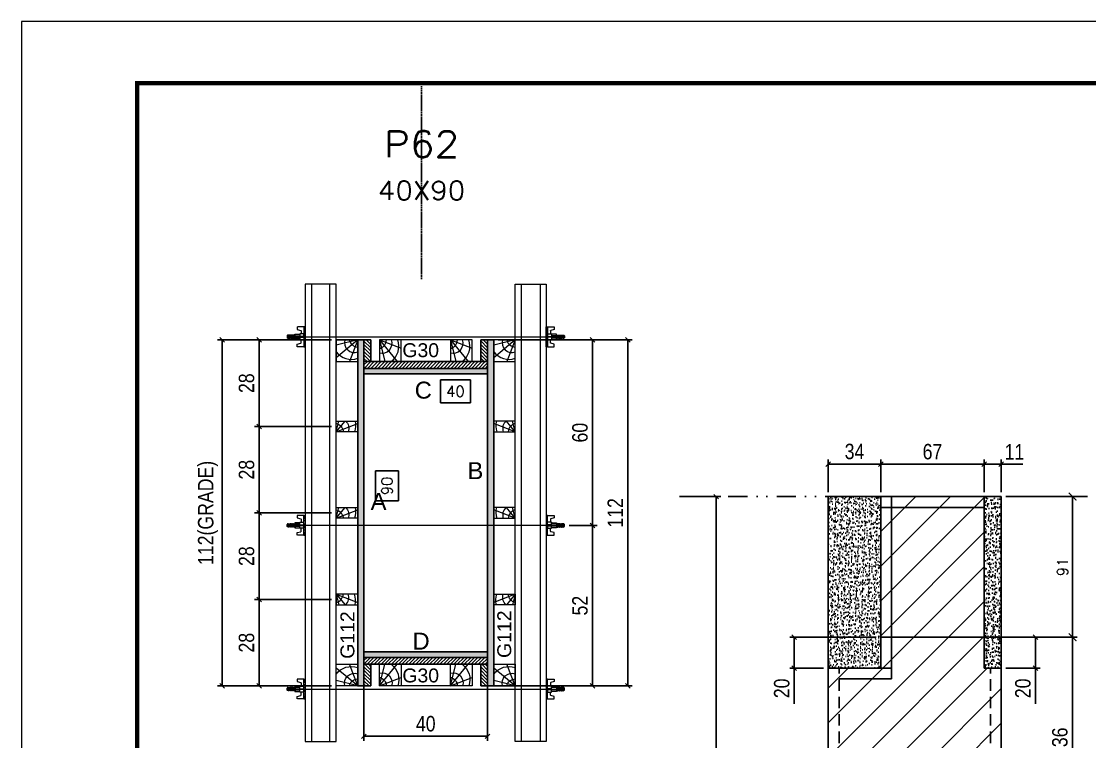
# Model space of a CAD drawing. Extents: x 28748 to 35002, y 14885 to 43501.
# Drawn here: x 31932 to 32624, y 37292 to 37758 of the extents above; entities that cross this region are included whole.
import ezdxf
from ezdxf.enums import TextEntityAlignment as Align

# ---------------------------------------------------------------- set-up
doc = ezdxf.new("R2010")
doc.units = 0
for name, pattern in [('DASHED', [0.75, 0.5, -0.25]), ('DIVIDE2', [0.625, 0.25, -0.125, 0, -0.125, 0, -0.125]), ('HIDDEN', [0.375, 0.25, -0.125])]:
    doc.linetypes.add(name, pattern=pattern)
for name, color, linetype in [('CHAPA', 1, 'Continuous'), ('COTA', 241, 'Continuous'), ('MEIO_PONT', 93, 'Continuous'), ('Nível', 160, 'Continuous'), ('Painéis', 200, 'Continuous'), ('SARR_2.2x7', 40, 'Continuous'), ('SARRAFO', 251, 'Continuous'), ('Sarrafo de Pressão', 42, 'HIDDEN'), ('Texto de Titulo', 7, 'Continuous'), ('Texto Qtd Sarr', 242, 'Continuous'), ('TEXTO_GERAL', 7, 'Continuous')]:
    doc.layers.add(name, color=color, linetype=linetype)
for name, color, linetype, lineweight in [('Folhas', 255, 'Continuous', 9), ('Hachura', 251, 'Continuous', 9), ('Madeira', 126, 'Continuous', 18), ('Perfil Metálico', 224, 'Continuous', 18), ('SARRAFO DE PRESSAO', 251, 'DASHED', 9), ('Texto Seção', 7, 'Continuous', 15)]:
    doc.layers.add(name, color=color, linetype=linetype, lineweight=lineweight)
doc.styles.add('ARIAL', font='arial.ttf')
doc.styles.add('COTA TECNICA', font='techl___.ttf', dxfattribs={"height": 10})
doc.styles.add('COTA TECNICA 2X', font='techl___.ttf', dxfattribs={"height": 10})
doc.styles.add('COTA TECNICA-50', font='techl___.ttf', dxfattribs={"height": 10})
doc.styles.add('ROMANS', font='romans.shx')
doc.styles.add('SANSSERIF', font='sas_____.pfb')
doc.dimstyles.new('COTA PAINEL-50', dxfattribs={"dimtxt": 10, "dimasz": 3, "dimexe": 3, "dimexo": 3, "dimgap": 3, "dimtad": 1, "dimdec": 1, "dimzin": 12, "dimdsep": 46, "dimtxsty": 'COTA TECNICA-50', "dimblk1": 'OBLIQUE', "dimblk2": 'OBLIQUE', "dimsah": 1, "dimcen": 0.9, "dimclrd": 4, "dimclre": 4, "dimclrt": 240, "dimadec": 1, "dimazin": 3, "dimtfac": 1, "dimtdec": 1, "dimtmove": 0, "dimatfit": 3, "dimfxl": 1, "dimtolj": 1, "dimtzin": 12, "dimarcsym": 0})
doc.dimstyles.new('Cota Paínel', dxfattribs={"dimtxt": 7, "dimasz": 5, "dimexe": 3, "dimexo": 3, "dimgap": 3, "dimtad": 1, "dimdec": 1, "dimzin": 12, "dimdsep": 46, "dimtxsty": 'ROMANS', "dimblk": 'ARCHTICK', "dimcen": 0, "dimclrd": 4, "dimclre": 4, "dimclrt": 1, "dimadec": 1, "dimazin": 3, "dimtfac": 1, "dimtdec": 1, "dimtmove": 0, "dimatfit": 3, "dimldrblk": 'OBLIQUE', "dimfxl": 1, "dimtolj": 1, "dimtzin": 12, "dimarcsym": 0})
doc.dimstyles.new('PAINEL', dxfattribs={"dimtxt": 10, "dimasz": 3, "dimexe": 3, "dimexo": 3, "dimgap": 3, "dimtad": 1, "dimdec": 1, "dimzin": 12, "dimdsep": 46, "dimtxsty": 'COTA TECNICA', "dimblk1": 'OBLIQUE', "dimblk2": 'OBLIQUE', "dimsah": 1, "dimcen": 0.9, "dimclrd": 4, "dimclre": 4, "dimclrt": 240, "dimadec": 1, "dimazin": 3, "dimtfac": 1, "dimtdec": 1, "dimtmove": 0, "dimatfit": 3, "dimfxl": 1, "dimtolj": 1, "dimtzin": 12, "dimarcsym": 0})
doc.dimstyles.new('SECAO PILAR', dxfattribs={"dimtxt": 10, "dimasz": 3, "dimexe": 3, "dimexo": 3, "dimgap": 3, "dimtad": 1, "dimdec": 1, "dimlfac": 0.5, "dimzin": 12, "dimdsep": 46, "dimtxsty": 'COTA TECNICA 2X', "dimblk1": 'OBLIQUE', "dimblk2": 'OBLIQUE', "dimsah": 1, "dimcen": 0.9, "dimclrd": 256, "dimclre": 256, "dimclrt": 256, "dimadec": 1, "dimazin": 3, "dimtfac": 1, "dimtdec": 1, "dimtmove": 0, "dimatfit": 3, "dimfxl": 1, "dimtolj": 1, "dimtzin": 12, "dimarcsym": 0})
doc.dimstyles.new('SECÇÃO 2', dxfattribs={"dimtxt": 7, "dimasz": 6, "dimexe": 0.18, "dimexo": 2, "dimgap": -4, "dimtad": 3, "dimdec": 1, "dimlfac": 0.5, "dimzin": 12, "dimdsep": 46, "dimtxsty": 'ROMANS', "dimblk": 'ARCHTICK', "dimcen": 0.09, "dimse1": 1, "dimse2": 1, "dimsd1": 1, "dimsd2": 1, "dimclrd": 180, "dimclre": 5, "dimclrt": 1, "dimadec": 0, "dimazin": 3, "dimtfac": 1, "dimtdec": 1, "dimtofl": 0, "dimtmove": 0, "dimatfit": 3, "dimldrblk": 'ARCHTICK', "dimfxl": 1, "dimtolj": 1, "dimtzin": 0, "dimarcsym": 0})

# ---------------------------------------------------------------- blocks, each defined once
blk = doc.blocks.new('9999999999')
at = {"layer": 'Folhas'}
blk.add_lwpolyline([(98138.98, 34190.21), (99623.98, 34190.21), (99623.98, 35240.21), (98138.98, 35240.21)], close=True, dxfattribs=at)
at = {"layer": 'Folhas', "color": 30, "const_width": 3}
blk.add_lwpolyline([(98213.98, 34230.21), (99583.98, 34230.21), (99583.98, 35200.21), (98213.98, 35200.21)], close=True, dxfattribs=at)
blk = doc.blocks.new('*D499')
at = {"layer": 'COTA', "color": 180, "lineweight": -2, "transparency": 16777216}
for p, q in [((32176.08, 37466.79), (32161.08, 37466.79)), ((32161.08, 37466.79), (32161.08, 37447.45)), ((32176.08, 37447.45), (32176.08, 37466.79)), ((32161.08, 37447.45), (32176.08, 37447.45))]:
    blk.add_line(p, q, dxfattribs=at)
at = {"layer": 'Defpoints', "color": 0, "transparency": 16777216}
for p in [(32153.7, 37529.62), (32153.7, 37349.62), (32180.08, 37349.62)]:
    blk.add_point(p, dxfattribs=at)
at = {"layer": 'COTA', "color": 1, "transparency": 16777216, "insert": (32168.58, 37457.12), "char_height": 7, "attachment_point": 5, "rotation": 90, "style": 'ROMANS'}
blk.add_mtext('\\A1;90', dxfattribs=at)
blk = doc.blocks.new('_ArchTick')
at = {"color": 0, "linetype": 'ByBlock', "const_width": 0.15}
blk.add_lwpolyline([(-0.5, -0.5), (0.5, 0.5)], dxfattribs=at)
blk = doc.blocks.new('_Oblique')
at = {"color": 0, "linetype": 'ByBlock', "lineweight": -2}
blk.add_line((-0.5, -0.5), (0.5, 0.5), dxfattribs=at)
blk = doc.blocks.new('*D468')
at = {"layer": 'COTA', "lineweight": -2, "transparency": 16777216}
for p, q in [((32240.7, 37551.62), (32327.48, 37551.62)), ((32324.48, 37551.62), (32324.48, 37327.62)), ((32240.7, 37327.62), (32327.48, 37327.62))]:
    blk.add_line(p, q, dxfattribs=at)
at = {"layer": 'Defpoints', "color": 0, "transparency": 16777216}
for p in [(32237.7, 37551.62), (32237.7, 37327.62), (32324.48, 37327.62)]:
    blk.add_point(p, dxfattribs=at)
at = {"layer": 'COTA', "lineweight": -2, "transparency": 16777216, "xscale": 3, "yscale": 3, "zscale": 3}
for p, rotation in [((32324.48, 37551.62), 90), ((32324.48, 37327.62), 270)]:
    blk.add_blockref('_Oblique', p, dxfattribs=dict(at, rotation=rotation))
at = {"layer": 'COTA', "transparency": 16777216, "insert": (32316.42, 37439.62), "char_height": 10, "attachment_point": 5, "rotation": 90, "style": 'COTA TECNICA 2X'}
blk.add_mtext('\\A1;112', dxfattribs=at)
blk = doc.blocks.new('*D469')
at = {"layer": 'COTA', "lineweight": -2, "transparency": 16777216}
for p, q in [((32274.7, 37551.62), (32304.71, 37551.62)), ((32301.71, 37551.62), (32301.71, 37431.56)), ((32286.5, 37431.56), (32304.71, 37431.56))]:
    blk.add_line(p, q, dxfattribs=at)
at = {"layer": 'Defpoints', "color": 0, "transparency": 16777216}
for p in [(32271.7, 37551.62), (32283.5, 37431.56), (32301.71, 37431.56)]:
    blk.add_point(p, dxfattribs=at)
at = {"layer": 'COTA', "lineweight": -2, "transparency": 16777216, "xscale": 3, "yscale": 3, "zscale": 3}
for p, rotation in [((32301.71, 37551.62), 90), ((32301.71, 37431.56), 270)]:
    blk.add_blockref('_Oblique', p, dxfattribs=dict(at, rotation=rotation))
at = {"layer": 'COTA', "transparency": 16777216, "insert": (32293.61, 37491.59), "char_height": 10, "attachment_point": 5, "rotation": 90, "style": 'COTA TECNICA 2X'}
blk.add_mtext('\\A1;60', dxfattribs=at)
blk = doc.blocks.new('*D470')
at = {"layer": 'COTA', "lineweight": -2, "transparency": 16777216}
for p, q in [((32286.5, 37431.56), (32304.71, 37431.56)), ((32301.71, 37327.62), (32301.71, 37431.56)), ((32274.7, 37327.62), (32304.71, 37327.62))]:
    blk.add_line(p, q, dxfattribs=at)
at = {"layer": 'Defpoints', "color": 0, "transparency": 16777216}
for p in [(32283.5, 37431.56), (32301.71, 37431.56), (32271.7, 37327.62)]:
    blk.add_point(p, dxfattribs=at)
at = {"layer": 'COTA', "lineweight": -2, "transparency": 16777216, "xscale": 3, "yscale": 3, "zscale": 3}
for p, rotation in [((32301.71, 37431.56), 90), ((32301.71, 37327.62), 270)]:
    blk.add_blockref('_Oblique', p, dxfattribs=dict(at, rotation=rotation))
at = {"layer": 'COTA', "transparency": 16777216, "insert": (32293.6, 37379.59), "char_height": 10, "attachment_point": 5, "rotation": 90, "style": 'COTA TECNICA 2X'}
blk.add_mtext('\\A1;52', dxfattribs=at)
blk = doc.blocks.new('*D471')
at = {"layer": 'COTA', "color": 180, "lineweight": -2, "transparency": 16777216}
for p, q in [((32222.61, 37525.83), (32203.28, 37525.83)), ((32203.28, 37525.83), (32203.28, 37510.83)), ((32222.61, 37510.83), (32222.61, 37525.83)), ((32203.28, 37510.83), (32222.61, 37510.83))]:
    blk.add_line(p, q, dxfattribs=at)
at = {"layer": 'Defpoints', "color": 0, "transparency": 16777216}
for p in [(32153.7, 37529.62), (32233.7, 37529.62), (32233.7, 37506.83)]:
    blk.add_point(p, dxfattribs=at)
at = {"layer": 'COTA', "color": 1, "transparency": 16777216, "insert": (32212.95, 37518.33), "char_height": 7, "attachment_point": 5, "style": 'ROMANS'}
blk.add_mtext('\\A1;40', dxfattribs=at)
blk = doc.blocks.new('titulo1')
at = {"layer": 'Defpoints', "color": 252, "linetype": 'HIDDEN', "ltscale": 2}
blk.add_line((0, 0), (0, 125), dxfattribs=at)
at = {"layer": 'Defpoints', "style": 'ROMANS', "oblique": 15}
blk.add_attdef('FOLHA', text='', height=10, dxfattribs=at).set_placement((0, 15.58), align=Align.MIDDLE_CENTER)
at = {"layer": 'Texto Qtd Sarr', "color": 3, "style": 'ROMANS', "oblique": 15}
for tag, height, p in [('TITULO', 17, (0, 71.45)), ('SEÇÃO', 12, (0, 41.55))]:
    blk.add_attdef(tag, text='', height=height, dxfattribs=at).set_placement(p, align=Align.MIDDLE_CENTER)
blk = doc.blocks.new('PONTALETE')
at = {"layer": 'Madeira'}
for q in [(2.71, 7), (7, 5.76), (7, 1.74)]:
    blk.add_line((0, 0), q, dxfattribs=at)
blk.add_lwpolyline([(0, 0), (7, 0), (7, 7), (0, 7)], close=True, dxfattribs=at)
for centre, radius, start, end in [((2.04, 0.06), 6.23, 37.2818, 109.0913), ((1.09, 0.9), 3.19, 343.603, 109.9847), ((-0.21, -0.78), 3.09, 14.6322, 86.0383)]:
    blk.add_arc(centre, radius, start, end, dxfattribs=at)
blk = doc.blocks.new('*D472')
at = {"layer": 'COTA', "lineweight": -2, "transparency": 16777216}
for p, q in [((32132.7, 37551.62), (32058.93, 37551.62)), ((32061.93, 37551.62), (32061.93, 37327.62)), ((32132.7, 37327.62), (32058.93, 37327.62))]:
    blk.add_line(p, q, dxfattribs=at)
at = {"layer": 'Defpoints', "color": 0, "transparency": 16777216}
for p in [(32135.7, 37551.62), (32061.93, 37327.62), (32135.7, 37327.62)]:
    blk.add_point(p, dxfattribs=at)
at = {"layer": 'COTA', "lineweight": -2, "transparency": 16777216, "xscale": 3, "yscale": 3, "zscale": 3}
for p, rotation in [((32061.93, 37551.62), 90), ((32061.93, 37327.62), 270)]:
    blk.add_blockref('_Oblique', p, dxfattribs=dict(at, rotation=rotation))
at = {"layer": 'COTA', "transparency": 16777216, "insert": (32052.71, 37439.62), "char_height": 10, "attachment_point": 5, "rotation": 90, "style": 'COTA TECNICA 2X'}
blk.add_mtext('\\A1;112(GRADE)', dxfattribs=at)
blk = doc.blocks.new('*D473')
at = {"layer": 'COTA', "lineweight": -2, "transparency": 16777216}
for p, q in [((32132.7, 37383.62), (32082.77, 37383.62)), ((32085.77, 37383.62), (32085.77, 37327.62)), ((32132.7, 37327.62), (32082.77, 37327.62))]:
    blk.add_line(p, q, dxfattribs=at)
at = {"layer": 'Defpoints', "color": 0, "transparency": 16777216}
for p in [(32135.7, 37383.62), (32085.77, 37327.62), (32135.7, 37327.62)]:
    blk.add_point(p, dxfattribs=at)
at = {"layer": 'COTA', "lineweight": -2, "transparency": 16777216, "xscale": 3, "yscale": 3, "zscale": 3}
for p, rotation in [((32085.77, 37383.62), 90), ((32085.77, 37327.62), 270)]:
    blk.add_blockref('_Oblique', p, dxfattribs=dict(at, rotation=rotation))
at = {"layer": 'COTA', "transparency": 16777216, "insert": (32077.67, 37355.62), "char_height": 10, "attachment_point": 5, "rotation": 90, "style": 'COTA TECNICA 2X'}
blk.add_mtext('\\A1;28', dxfattribs=at)
blk = doc.blocks.new('MEIO PONTALETE')
at = {"layer": 'Madeira'}
for q in [(2.71, 7), (3.5, 2.88), (3.5, 0.87)]:
    blk.add_line((0, 0), q, dxfattribs=at)
blk.add_lwpolyline([(0, 0), (3.5, 0), (3.5, 7), (0, 7)], close=True, dxfattribs=at)
for centre, radius, start, end in [((2.04, 0.06), 6.23, 76.4499, 109.0913), ((1.09, 0.9), 3.19, 40.9063, 109.9847), ((-0.21, -0.78), 3.09, 14.6322, 86.0383)]:
    blk.add_arc(centre, radius, start, end, dxfattribs=at)
blk = doc.blocks.new('C')
at = {"layer": 'Hachura', "color": 0}
for p, q in [((0, 3.22), (0, -3.22)), ((0.45, 3.22), (0, 3.22)), ((0.46, 3.16), (0, 3.16)), ((0.46, 3.05), (0, 3.05)), ((0.46, 2.88), (0, 2.88)), ((0, 2.75), (0, -1.16)), ((0.46, 2.65), (0, 2.65)), ((0.46, 2.23), (0, 2.23)), ((0.46, 1.51), (0, 1.51)), ((0.39, 0.49), (0.17, 0.49)), ((0.45, -3.23), (0.45, 3.22)), ((0.45, 3.22), (2.58, 3.22)), ((1.74, 0.97), (0.45, 0.97)), ((1.45, 0.1), (0.45, 0.1)), ((1.35, 1.94), (1.35, 0.96)), ((2.58, 2.39), (1.47, 2.09)), ((1.74, -0.97), (1.74, 0.97)), ((1.74, 0.97), (1.74, 0.84)), ((1.74, 0.97), (1.74, 0.84)), ((1.74, 0.84), (3.35, 0.84)), ((3.35, 0.45), (1.74, 0.45)), ((2.58, 3.22), (2.58, 2.39)), ((3.32, 0.84), (3.32, -0.84)), ((3.35, 0.84), (3.35, -0.84)), ((3.68, 0.45), (3.35, 0.45)), ((3.84, -0.52), (3.35, 0.45)), ((3.35, 0.06), (3.67, -0.57)), ((3.68, 0.45), (4.16, -0.52)), ((3.72, 0.5), (4.25, -0.57)), ((4.37, -0.55), (3.83, 0.53)), ((4.15, 0.45), (3.93, 0.45)), ((4.42, -0.52), (3.93, 0.45)), ((4.15, 0.45), (4.26, 0.45)), ((4.26, 0.45), (4.74, -0.52)), ((4.3, 0.5), (4.83, -0.57)), ((4.95, -0.55), (4.41, 0.53)), ((4.51, 0.45), (4.84, 0.45)), ((5, -0.52), (4.51, 0.45)), ((4.84, 0.45), (5.32, -0.52)), ((4.88, 0.5), (5.41, -0.57)), ((5.53, -0.55), (4.99, 0.53)), ((5.58, -0.52), (5.09, 0.45)), ((5.42, 0.45), (5.09, 0.45)), ((5.58, -0.52), (5.09, 0.45)), ((5.42, 0.45), (5.74, -0.19)), ((5.46, 0.5), (5.74, -0.07)), ((5.74, 0.19), (5.57, 0.53)), ((5.74, 0.32), (5.68, 0.45)), ((5.68, 0.45), (5.74, 0.45)), ((5.74, 0.45), (5.9, 0.29)), ((5.74, 0.45), (5.74, -0.52)), ((5.9, -0.36), (5.9, 0.29)), ((0.45, 0), (0, 0)), ((0.46, -1.52), (0, -1.52)), ((0.46, -2.23), (0, -2.23)), ((0.46, -2.65), (0, -2.65)), ((0.46, -2.88), (0, -2.88)), ((0.46, -3.05), (0, -3.05)), ((0.46, -3.16), (0, -3.16)), ((0, -3.22), (2.57, -3.22)), ((0.08, -0.48), (0.29, -0.48)), ((0.29, -0.48), (0.4, -0.48)), ((0.45, 0), (0.45, -0.97)), ((0.45, -0.16), (1.45, -0.16)), ((0.45, -0.65), (0.45, -0.32)), ((0.45, -3.23), (0.45, -0.65)), ((0.45, -0.97), (1.74, -0.97)), ((1.35, -1.94), (1.35, -0.97)), ((2.58, -2.39), (1.47, -2.1)), ((3.35, -0.32), (1.74, -0.32)), ((3.35, -0.84), (1.74, -0.84)), ((2.58, -3.23), (2.58, -2.39)), ((3.35, -0.07), (3.58, -0.52)), ((3.35, -0.52), (3.58, -0.52)), ((3.84, -0.52), (4.16, -0.52)), ((4.42, -0.52), (4.74, -0.52)), ((4.63, -0.52), (4.74, -0.52)), ((5, -0.52), (5.32, -0.52)), ((5.58, -0.52), (5.74, -0.52)), ((5.74, -0.52), (5.9, -0.36)), ((5.74, -0.52), (5.74, -0.52))]:
    blk.add_line(p, q, dxfattribs=at)
for centre, radius, start, end in [((1.52, 1.94), 0.161, 104.7436, 180), ((1.44, -0.03), 0.129, 272.695, 87.305), ((3.81, 0.39), 0.143, 25.5688, 154.4312), ((4.39, 0.39), 0.143, 25.5688, 154.4312), ((4.97, 0.39), 0.143, 25.5688, 154.4312), ((5.55, 0.39), 0.143, 25.5688, 154.4312), ((0.17, -0.37), 0.174, 221.744, 317.8592), ((1.52, -1.94), 0.161, 180, 255.2564), ((3.71, -0.4), 0.174, 222.1408, 318.256), ((4.29, -0.4), 0.174, 222.1408, 318.256), ((4.87, -0.4), 0.174, 222.1408, 318.256), ((5.45, -0.4), 0.174, 222.1408, 318.256), ((5.61, -0.4), 0.174, 317.8592, 318.256)]:
    blk.add_arc(centre, radius, start, end, dxfattribs=at)
blk = doc.blocks.new('*D474')
at = {"layer": 'COTA', "lineweight": -2, "transparency": 16777216}
for p, q in [((32132.7, 37551.62), (32082.77, 37551.62)), ((32085.77, 37551.62), (32085.77, 37495.62)), ((32132.7, 37495.62), (32082.77, 37495.62))]:
    blk.add_line(p, q, dxfattribs=at)
at = {"layer": 'Defpoints', "color": 0, "transparency": 16777216}
for p in [(32135.7, 37551.62), (32085.77, 37495.62), (32135.7, 37495.62)]:
    blk.add_point(p, dxfattribs=at)
at = {"layer": 'COTA', "lineweight": -2, "transparency": 16777216, "xscale": 3, "yscale": 3, "zscale": 3}
for p, rotation in [((32085.77, 37551.62), 90), ((32085.77, 37495.62), 270)]:
    blk.add_blockref('_Oblique', p, dxfattribs=dict(at, rotation=rotation))
at = {"layer": 'COTA', "transparency": 16777216, "insert": (32077.67, 37523.62), "char_height": 10, "attachment_point": 5, "rotation": 90, "style": 'COTA TECNICA 2X'}
blk.add_mtext('\\A1;28', dxfattribs=at)
blk = doc.blocks.new('*D475')
at = {"layer": 'COTA', "lineweight": -2, "transparency": 16777216}
for p, q in [((32132.7, 37495.62), (32082.77, 37495.62)), ((32085.77, 37495.62), (32085.77, 37439.62)), ((32132.7, 37439.62), (32082.77, 37439.62))]:
    blk.add_line(p, q, dxfattribs=at)
at = {"layer": 'Defpoints', "color": 0, "transparency": 16777216}
for p in [(32135.7, 37495.62), (32085.77, 37439.62), (32135.7, 37439.62)]:
    blk.add_point(p, dxfattribs=at)
at = {"layer": 'COTA', "lineweight": -2, "transparency": 16777216, "xscale": 3, "yscale": 3, "zscale": 3}
for p, rotation in [((32085.77, 37495.62), 90), ((32085.77, 37439.62), 270)]:
    blk.add_blockref('_Oblique', p, dxfattribs=dict(at, rotation=rotation))
at = {"layer": 'COTA', "transparency": 16777216, "insert": (32077.67, 37467.62), "char_height": 10, "attachment_point": 5, "rotation": 90, "style": 'COTA TECNICA 2X'}
blk.add_mtext('\\A1;28', dxfattribs=at)
blk = doc.blocks.new('*D1593')
at = {"layer": 'COTA', "lineweight": -2, "transparency": 16777216}
for p, q in [((32153.7, 37343.02), (32153.7, 37291.98)), ((32233.7, 37343.02), (32233.7, 37291.98)), ((32153.7, 37294.98), (32233.7, 37294.98))]:
    blk.add_line(p, q, dxfattribs=at)
at = {"layer": 'Defpoints', "color": 0, "transparency": 16777216}
for p in [(32153.7, 37346.02), (32233.7, 37346.02), (32233.7, 37294.98)]:
    blk.add_point(p, dxfattribs=at)
at = {"layer": 'COTA', "lineweight": -2, "transparency": 16777216, "xscale": 3, "yscale": 3, "zscale": 3, "rotation": 180}
blk.add_blockref('_Oblique', (32153.7, 37294.98), dxfattribs=at)
at = {"layer": 'COTA', "lineweight": -2, "transparency": 16777216, "xscale": 3, "yscale": 3, "zscale": 3}
blk.add_blockref('_Oblique', (32233.7, 37294.98), dxfattribs=at)
at = {"layer": 'COTA', "transparency": 16777216, "insert": (32193.7, 37303.09), "char_height": 10, "attachment_point": 5, "style": 'COTA TECNICA 2X'}
blk.add_mtext('\\A1;40', dxfattribs=at)
blk = doc.blocks.new('*D1595')
at = {"layer": 'COTA', "color": 4, "linetype": 'ByBlock', "lineweight": -2, "transparency": 16777216}
for p, q in [((32361.07, 37450.15), (32384.78, 37450.15)), ((32381.78, 37450.15), (32381.78, 37099.15)), ((32361.07, 37099.15), (32384.78, 37099.15))]:
    blk.add_line(p, q, dxfattribs=at)
at = {"layer": 'Defpoints', "color": 0, "linetype": 'ByBlock', "transparency": 16777216}
for p in [(32358.07, 37450.15), (32358.07, 37099.15), (32381.78, 37099.15)]:
    blk.add_point(p, dxfattribs=at)
at = {"layer": 'COTA', "color": 4, "linetype": 'ByBlock', "lineweight": -2, "transparency": 16777216, "xscale": 3, "yscale": 3, "zscale": 3}
for p, rotation in [((32381.78, 37450.15), 90), ((32381.78, 37099.15), 270)]:
    blk.add_blockref('_Oblique', p, dxfattribs=dict(at, rotation=rotation))
at = {"layer": 'COTA', "color": 240, "linetype": 'ByBlock', "transparency": 16777216, "insert": (32373.56, 37274.65), "char_height": 10, "attachment_point": 5, "rotation": 90, "style": 'COTA TECNICA'}
blk.add_mtext('\\A1;351', dxfattribs=at)
blk = doc.blocks.new('*D483')
at = {"layer": 'COTA', "color": 4, "linetype": 'ByBlock', "lineweight": -2, "transparency": 16777216}
for p, q in [((32569.36, 37359.15), (32615.6, 37359.15)), ((32612.6, 37359.15), (32612.6, 37223.15)), ((32569.36, 37223.15), (32615.6, 37223.15))]:
    blk.add_line(p, q, dxfattribs=at)
at = {"layer": 'Defpoints', "color": 0, "linetype": 'ByBlock', "transparency": 16777216}
for p in [(32566.36, 37359.15), (32566.36, 37223.15), (32612.6, 37223.15)]:
    blk.add_point(p, dxfattribs=at)
at = {"layer": 'COTA', "color": 4, "linetype": 'ByBlock', "lineweight": -2, "transparency": 16777216, "xscale": 3, "yscale": 3, "zscale": 3}
for p, rotation in [((32612.6, 37359.15), 90), ((32612.6, 37223.15), 270)]:
    blk.add_blockref('_Oblique', p, dxfattribs=dict(at, rotation=rotation))
at = {"layer": 'COTA', "color": 240, "linetype": 'ByBlock', "transparency": 16777216, "insert": (32604.38, 37291.15), "char_height": 10, "attachment_point": 5, "rotation": 90, "style": 'COTA TECNICA'}
blk.add_mtext('\\A1;136', dxfattribs=at)
blk = doc.blocks.new('*D1608')
at = {"layer": 'COTA', "lineweight": -2, "transparency": 16777216}
for p, q in [((32132.7, 37439.62), (32082.77, 37439.62)), ((32085.77, 37439.62), (32085.77, 37383.62)), ((32132.7, 37383.62), (32082.77, 37383.62))]:
    blk.add_line(p, q, dxfattribs=at)
at = {"layer": 'Defpoints', "color": 0, "transparency": 16777216}
for p in [(32135.7, 37439.62), (32085.77, 37383.62), (32135.7, 37383.62)]:
    blk.add_point(p, dxfattribs=at)
at = {"layer": 'COTA', "lineweight": -2, "transparency": 16777216, "xscale": 3, "yscale": 3, "zscale": 3}
for p, rotation in [((32085.77, 37439.62), 90), ((32085.77, 37383.62), 270)]:
    blk.add_blockref('_Oblique', p, dxfattribs=dict(at, rotation=rotation))
at = {"layer": 'COTA', "transparency": 16777216, "insert": (32077.67, 37411.62), "char_height": 10, "attachment_point": 5, "rotation": 90, "style": 'COTA TECNICA 2X'}
blk.add_mtext('\\A1;28', dxfattribs=at)
blk = doc.blocks.new('*D504')
at = {"layer": 'COTA', "color": 4, "lineweight": -2, "transparency": 16777216}
for p, q in [((32569.36, 37450.15), (32615.6, 37450.15)), ((32612.6, 37359.15), (32612.6, 37450.15)), ((32569.36, 37359.15), (32615.6, 37359.15))]:
    blk.add_line(p, q, dxfattribs=at)
at = {"layer": 'Defpoints', "color": 0, "transparency": 16777216}
for p in [(32566.36, 37450.15), (32612.6, 37450.15), (32566.36, 37359.15)]:
    blk.add_point(p, dxfattribs=at)
at = {"layer": 'COTA', "color": 4, "lineweight": -2, "transparency": 16777216, "xscale": 5, "yscale": 5, "zscale": 5}
for p, rotation in [((32612.6, 37450.15), 90), ((32612.6, 37359.15), 270)]:
    blk.add_blockref('_ArchTick', p, dxfattribs=dict(at, rotation=rotation))
at = {"layer": 'COTA', "color": 1, "transparency": 16777216, "insert": (32606.1, 37404.65), "char_height": 7, "attachment_point": 5, "rotation": 90, "style": 'ROMANS'}
blk.add_mtext('\\A1;91', dxfattribs=at)
blk = doc.blocks.new('*D2088')
at = {"layer": 'COTA', "color": 4, "lineweight": -2, "transparency": 16777216}
for p, q in [((32485.36, 37359.15), (32429.38, 37359.15)), ((32432.38, 37359.15), (32432.38, 37339.15)), ((32451.36, 37339.15), (32429.38, 37339.15)), ((32432.38, 37339.15), (32432.38, 37315.94))]:
    blk.add_line(p, q, dxfattribs=at)
at = {"layer": 'Defpoints', "color": 0, "transparency": 16777216}
for p in [(32488.36, 37359.15), (32432.38, 37339.15), (32454.36, 37339.15)]:
    blk.add_point(p, dxfattribs=at)
at = {"layer": 'COTA', "color": 4, "lineweight": -2, "transparency": 16777216, "xscale": 3, "yscale": 3, "zscale": 3}
for p, rotation in [((32432.38, 37359.15), 90), ((32432.38, 37339.15), 270)]:
    blk.add_blockref('_Oblique', p, dxfattribs=dict(at, rotation=rotation))
at = {"layer": 'COTA', "color": 240, "transparency": 16777216, "insert": (32424.27, 37326.05), "char_height": 10, "attachment_point": 5, "rotation": 90, "style": 'COTA TECNICA-50'}
blk.add_mtext('\\A1;20', dxfattribs=at)
blk = doc.blocks.new('*D2089')
at = {"layer": 'COTA', "color": 4, "lineweight": -2, "transparency": 16777216}
for p, q in [((32454.36, 37453.15), (32454.36, 37474.14)), ((32488.36, 37453.15), (32488.36, 37474.14)), ((32454.36, 37471.14), (32488.36, 37471.14))]:
    blk.add_line(p, q, dxfattribs=at)
at = {"layer": 'Defpoints', "color": 0, "transparency": 16777216}
for p in [(32488.36, 37471.14), (32454.36, 37450.15), (32488.36, 37450.15)]:
    blk.add_point(p, dxfattribs=at)
at = {"layer": 'COTA', "color": 4, "lineweight": -2, "transparency": 16777216, "xscale": 3, "yscale": 3, "zscale": 3, "rotation": 180}
blk.add_blockref('_Oblique', (32454.36, 37471.14), dxfattribs=at)
at = {"layer": 'COTA', "color": 4, "lineweight": -2, "transparency": 16777216, "xscale": 3, "yscale": 3, "zscale": 3}
blk.add_blockref('_Oblique', (32488.36, 37471.14), dxfattribs=at)
at = {"layer": 'COTA', "color": 240, "transparency": 16777216, "insert": (32471.36, 37479.36), "char_height": 10, "attachment_point": 5, "style": 'COTA TECNICA-50'}
blk.add_mtext('\\A1;34', dxfattribs=at)
blk = doc.blocks.new('*D2100')
at = {"layer": 'COTA', "color": 4, "lineweight": -2, "transparency": 16777216}
for p, q in [((32555.36, 37453.15), (32555.36, 37474.14)), ((32566.36, 37453.15), (32566.36, 37474.14)), ((32555.36, 37471.14), (32566.36, 37471.14)), ((32566.36, 37471.14), (32580.45, 37471.14))]:
    blk.add_line(p, q, dxfattribs=at)
at = {"layer": 'Defpoints', "color": 0, "transparency": 16777216}
for p in [(32566.36, 37471.14), (32555.36, 37450.15), (32566.36, 37450.15)]:
    blk.add_point(p, dxfattribs=at)
at = {"layer": 'COTA', "color": 4, "lineweight": -2, "transparency": 16777216, "xscale": 3, "yscale": 3, "zscale": 3, "rotation": 180}
blk.add_blockref('_Oblique', (32555.36, 37471.14), dxfattribs=at)
at = {"layer": 'COTA', "color": 4, "lineweight": -2, "transparency": 16777216, "xscale": 3, "yscale": 3, "zscale": 3}
blk.add_blockref('_Oblique', (32566.36, 37471.14), dxfattribs=at)
at = {"layer": 'COTA', "color": 240, "transparency": 16777216, "insert": (32574.9, 37479.2), "char_height": 10, "attachment_point": 5, "style": 'COTA TECNICA-50'}
blk.add_mtext('\\A1;11', dxfattribs=at)
blk = doc.blocks.new('*D1391')
at = {"layer": 'COTA', "color": 4, "lineweight": -2, "transparency": 16777216}
for p, q in [((32488.36, 37453.15), (32488.36, 37474.14)), ((32555.36, 37453.15), (32555.36, 37474.14)), ((32488.36, 37471.14), (32555.36, 37471.14))]:
    blk.add_line(p, q, dxfattribs=at)
at = {"layer": 'Defpoints', "color": 0, "transparency": 16777216}
for p in [(32555.36, 37471.14), (32488.36, 37450.15), (32555.36, 37450.15)]:
    blk.add_point(p, dxfattribs=at)
at = {"layer": 'COTA', "color": 4, "lineweight": -2, "transparency": 16777216, "xscale": 3, "yscale": 3, "zscale": 3, "rotation": 180}
blk.add_blockref('_Oblique', (32488.36, 37471.14), dxfattribs=at)
at = {"layer": 'COTA', "color": 4, "lineweight": -2, "transparency": 16777216, "xscale": 3, "yscale": 3, "zscale": 3}
blk.add_blockref('_Oblique', (32555.36, 37471.14), dxfattribs=at)
at = {"layer": 'COTA', "color": 240, "transparency": 16777216, "insert": (32521.86, 37479.25), "char_height": 10, "attachment_point": 5, "style": 'COTA TECNICA-50'}
blk.add_mtext('\\A1;67', dxfattribs=at)
blk = doc.blocks.new('*D2101')
at = {"layer": 'COTA', "color": 4, "lineweight": -2, "transparency": 16777216}
for p, q in [((32558.36, 37359.15), (32591.54, 37359.15)), ((32588.54, 37359.15), (32588.54, 37339.15)), ((32569.36, 37339.15), (32591.54, 37339.15)), ((32588.54, 37339.15), (32588.54, 37315.94))]:
    blk.add_line(p, q, dxfattribs=at)
at = {"layer": 'Defpoints', "color": 0, "transparency": 16777216}
for p in [(32555.36, 37359.15), (32566.36, 37339.15), (32588.54, 37339.15)]:
    blk.add_point(p, dxfattribs=at)
at = {"layer": 'COTA', "color": 4, "lineweight": -2, "transparency": 16777216, "xscale": 3, "yscale": 3, "zscale": 3}
for p, rotation in [((32588.54, 37359.15), 90), ((32588.54, 37339.15), 270)]:
    blk.add_blockref('_Oblique', p, dxfattribs=dict(at, rotation=rotation))
at = {"layer": 'COTA', "color": 240, "transparency": 16777216, "insert": (32580.44, 37326.05), "char_height": 10, "attachment_point": 5, "rotation": 90, "style": 'COTA TECNICA-50'}
blk.add_mtext('\\A1;20', dxfattribs=at)

msp = doc.modelspace()

# ---------------------------------------------------------------- hatches: boundary and pattern name
at = {"layer": 'COTA', "linetype": 'ByBlock'}
h = msp.add_hatch(dxfattribs=at)
h.set_pattern_fill('AR-CONC', color=256, scale=0.03)
h.paths.add_polyline_path([(32488.36, 37450.15), (32454.36, 37450.15), (32454.36, 37339.15), (32488.36, 37339.15)])
h = msp.add_hatch(dxfattribs=at)
h.set_pattern_fill('AR-CONC', color=256, scale=0.03)
h.paths.add_polyline_path([(32566.36, 37450.15), (32555.36, 37450.15), (32555.36, 37339.15), (32566.36, 37339.15)])
at = {"layer": 'Hachura'}
h = msp.add_hatch(color=256, dxfattribs=at)
h.dxf.hatch_style = 1
h.paths.add_polyline_path([(32153.7, 37327.62), (32149.7, 37327.62), (32149.7, 37551.62), (32153.7, 37551.62)])
h = msp.add_hatch(color=256, dxfattribs=at)
h.dxf.hatch_style = 1
h.paths.add_polyline_path([(32153.7, 37327.62), (32149.7, 37327.62), (32149.7, 37551.62), (32153.7, 37551.62)])
h = msp.add_hatch(dxfattribs=at)
h.set_pattern_fill('ANSI31', color=256, scale=0.5, angle=90, style=0)
h.set_pattern_definition([(135, (9262.2958, 46675.5743), (-1.12253202, -1.12253202), [])])
h.paths.add_polyline_path([(32153.7, 37537.62), (32158.1, 37537.62), (32158.1, 37551.62), (32153.7, 37551.62)])
h = msp.add_hatch(dxfattribs=at)
h.set_pattern_fill('ANSI31', color=256, scale=0.5, angle=90, style=0)
h.set_pattern_definition([(135, (9304.2958, 46675.5743), (-1.12253202, -1.12253202), [])])
h.paths.add_polyline_path([(32233.7, 37537.62), (32229.3, 37537.62), (32229.3, 37551.62), (32233.7, 37551.62)])
h = msp.add_hatch(color=256, dxfattribs=at)
h.dxf.hatch_style = 1
h.paths.add_polyline_path([(32233.7, 37327.62), (32237.7, 37327.62), (32237.7, 37551.62), (32233.7, 37551.62)])
h = msp.add_hatch(color=256, dxfattribs=at)
h.dxf.hatch_style = 1
h.paths.add_polyline_path([(32233.7, 37327.62), (32237.7, 37327.62), (32237.7, 37551.62), (32233.7, 37551.62)])
h = msp.add_hatch(dxfattribs=at)
h.set_pattern_fill('ANSI31', color=256, scale=0.5, style=0)
h.set_pattern_definition([(45, (41327.6558, 60462.6306), (-1.12253202, 1.12253202), [])])
h.paths.add_polyline_path([(32233.7, 37533.22), (32233.7, 37537.62), (32153.7, 37537.62), (32153.7, 37533.22)])
h = msp.add_hatch(color=256, dxfattribs=at)
h.dxf.hatch_style = 1
h.paths.add_polyline_path([(32153.7, 37533.22), (32153.7, 37529.62), (32233.7, 37529.62), (32233.7, 37533.22)])
h = msp.add_hatch(color=256, dxfattribs=at)
h.dxf.hatch_style = 1
h.paths.add_polyline_path([(32153.7, 37533.22), (32153.7, 37529.62), (32233.7, 37529.62), (32233.7, 37533.22)])
h = msp.add_hatch(dxfattribs=at)
h.set_pattern_fill('ANSI31', color=256, scale=5)
h.paths.add_polyline_path([(32555.36, 37450.15), (32488.36, 37450.15), (32488.36, 37359.15), (32555.36, 37359.15)])
h = msp.add_hatch(dxfattribs=at)
h.set_pattern_fill('ANSI31', color=256, scale=5)
h.paths.add_polyline_path([(32566.36, 37339.15), (32555.36, 37339.15), (32555.36, 37359.15), (32488.36, 37359.15), (32488.36, 37339.15), (32454.36, 37339.15), (32454.36, 37223.15), (32566.36, 37223.15)])
h = msp.add_hatch(color=256, dxfattribs=at)
h.dxf.hatch_style = 1
h.paths.add_polyline_path([(32153.7, 37349.62), (32153.7, 37346.02), (32233.7, 37346.02), (32233.7, 37349.62)])
h = msp.add_hatch(color=256, dxfattribs=at)
h.dxf.hatch_style = 1
h.paths.add_polyline_path([(32153.7, 37349.62), (32153.7, 37346.02), (32233.7, 37346.02), (32233.7, 37349.62)])
h = msp.add_hatch(dxfattribs=at)
h.set_pattern_fill('ANSI31', color=256, scale=0.5, style=0)
h.set_pattern_definition([(45, (41327.6558, 60448.6306), (-1.12253202, 1.12253202), [])])
h.paths.add_polyline_path([(32233.7, 37346.02), (32233.7, 37341.62), (32153.7, 37341.62), (32153.7, 37346.02)])
h = msp.add_hatch(dxfattribs=at)
h.set_pattern_fill('ANSI31', color=256, scale=0.5, angle=90, style=0)
h.set_pattern_definition([(135, (9262.2958, 46830.5743), (-1.12253202, -1.12253202), [])])
h.paths.add_polyline_path([(32153.7, 37341.62), (32158.1, 37341.62), (32158.1, 37327.62), (32153.7, 37327.62)])
h = msp.add_hatch(dxfattribs=at)
h.set_pattern_fill('ANSI31', color=256, scale=0.5, angle=90, style=0)
h.set_pattern_definition([(135, (9304.2958, 46830.5743), (-1.12253202, -1.12253202), [])])
h.paths.add_polyline_path([(32233.7, 37341.62), (32229.3, 37341.62), (32229.3, 37327.62), (32233.7, 37327.62)])

# ---------------------------------------------------------------- linework, layer by layer
at = {"layer": 'CHAPA'}
for points in [[(32153.7, 37327.62), (32149.7, 37327.62), (32149.7, 37551.62), (32153.7, 37551.62)], [(32153.7, 37327.62), (32149.7, 37327.62), (32149.7, 37551.62), (32153.7, 37551.62)], [(32233.7, 37327.62), (32237.7, 37327.62), (32237.7, 37551.62), (32233.7, 37551.62)], [(32233.7, 37327.62), (32237.7, 37327.62), (32237.7, 37551.62), (32233.7, 37551.62)], [(32153.7, 37533.22), (32153.7, 37529.62), (32233.7, 37529.62), (32233.7, 37533.22)], [(32153.7, 37533.22), (32153.7, 37529.62), (32233.7, 37529.62), (32233.7, 37533.22)], [(32153.7, 37349.62), (32153.7, 37346.02), (32233.7, 37346.02), (32233.7, 37349.62)], [(32153.7, 37349.62), (32153.7, 37346.02), (32233.7, 37346.02), (32233.7, 37349.62)]]:
    msp.add_lwpolyline(points, close=True, dxfattribs=at)
at = {"layer": 'COTA', "linetype": 'ByBlock'}
for p, q in [((32454.36, 37339.15), (32454.36, 37450.15)), ((32454.36, 37450.15), (32488.36, 37450.15)), ((32566.36, 37450.15), (32555.36, 37450.15)), ((32566.36, 37339.15), (32566.36, 37450.15))]:
    msp.add_line(p, q, dxfattribs=at)
at = {"layer": 'Hachura'}
for p, q in [((32104.9, 37553.62), (32278.7, 37553.63)), ((32104.9, 37431.62), (32278.7, 37431.61)), ((32104.9, 37325.62), (32278.7, 37325.61))]:
    msp.add_line(p, q, dxfattribs=at)
at = {"layer": 'Madeira'}
for points in [[(32149.7, 37327.62), (32135.7, 37327.62), (32135.7, 37551.62), (32149.7, 37551.62)], [(32163.71, 37551.62), (32163.71, 37537.62), (32223.7, 37537.62), (32223.7, 37551.62)], [(32237.7, 37327.62), (32251.7, 37327.62), (32251.7, 37551.62), (32237.7, 37551.62)], [(32163.71, 37327.62), (32163.71, 37341.62), (32223.7, 37341.62), (32223.7, 37327.62)]]:
    msp.add_lwpolyline(points, close=True, dxfattribs=at)
at = {"layer": 'Nível', "color": 4, "linetype": 'DIVIDE2', "ltscale": 50}
msp.add_line((32358.07, 37450.15), (33368.41, 37450.15), dxfattribs=at)
at = {"layer": 'Painéis'}
for p, q in [((32488.36, 37450.15), (32555.36, 37450.15)), ((32488.36, 37339.15), (32488.36, 37450.15)), ((32555.36, 37450.15), (32555.36, 37339.15)), ((32454.36, 37339.15), (32488.36, 37339.15)), ((32555.36, 37339.15), (32566.36, 37339.15))]:
    msp.add_line(p, q, dxfattribs=at)
msp.add_lwpolyline([(32233.7, 37529.62), (32153.7, 37529.62), (32153.7, 37349.62), (32233.7, 37349.62)], close=True, dxfattribs=at)
for points in [[(32555.36, 37359.15), (32488.36, 37359.15)], [(32454.36, 37339.15), (32454.36, 37223.15), (32566.36, 37223.15), (32566.36, 37339.15)]]:
    msp.add_lwpolyline(points, dxfattribs=at)
at = {"layer": 'Perfil Metálico'}
for points in [[(32115.7, 37291.62), (32135.7, 37291.62), (32135.7, 37587.62), (32115.7, 37587.62)], [(32131.7, 37587.62), (32119.7, 37587.62), (32119.7, 37291.62), (32131.7, 37291.62)], [(32271.7, 37291.62), (32251.7, 37291.62), (32251.7, 37587.62), (32271.7, 37587.62)], [(32255.7, 37587.62), (32267.7, 37587.62), (32267.7, 37291.62), (32255.7, 37291.62)]]:
    msp.add_lwpolyline(points, close=True, dxfattribs=at)
at = {"layer": 'SARR_2.2x7'}
for p, q in [((32495.36, 37339.15), (32495.36, 37450.15)), ((32488.36, 37443.15), (32555.36, 37443.15)), ((32495.36, 37339.15), (32495.36, 37359.15)), ((32488.36, 37339.15), (32495.36, 37339.15)), ((32495.36, 37339.15), (32495.36, 37332.15)), ((32461.36, 37332.15), (32495.36, 37332.15))]:
    msp.add_line(p, q, dxfattribs=at)
at = {"layer": 'SARRAFO'}
for points in [[(32158.1, 37551.62), (32158.1, 37537.62), (32153.7, 37537.62), (32153.7, 37551.62)], [(32229.3, 37551.62), (32229.3, 37537.62), (32233.7, 37537.62), (32233.7, 37551.62)], [(32153.7, 37537.62), (32233.7, 37537.62), (32233.7, 37533.22), (32153.7, 37533.22)], [(32153.7, 37341.62), (32233.7, 37341.62), (32233.7, 37346.02), (32153.7, 37346.02)], [(32158.1, 37327.62), (32158.1, 37341.62), (32153.7, 37341.62), (32153.7, 37327.62)], [(32229.3, 37327.62), (32229.3, 37341.62), (32233.7, 37341.62), (32233.7, 37327.62)]]:
    msp.add_lwpolyline(points, close=True, dxfattribs=at)
at = {"layer": 'Sarrafo de Pressão', "ltscale": 30}
for p, q in [((32461.36, 37223.15), (32461.36, 37339.15)), ((32559.36, 37223.15), (32559.36, 37339.15))]:
    msp.add_line(p, q, dxfattribs=at)

# ---------------------------------------------------------------- block references
at = {"layer": 'Hachura', "linetype": 'Continuous', "yscale": 2, "zscale": 2, "rotation": 180}
for p, xscale in [((32115.7, 37553.62), 2), ((32271.7, 37553.62), -2)]:
    msp.add_blockref('C', p, dxfattribs=dict(at, xscale=xscale))
at = {"layer": 'Hachura', "linetype": 'Continuous', "yscale": 2, "zscale": 2}
for p, xscale in [((32115.7, 37431.62), -2), ((32271.7, 37431.62), 2), ((32115.7, 37325.62), -2), ((32271.7, 37325.62), 2)]:
    msp.add_blockref('C', p, dxfattribs=dict(at, xscale=xscale))
at = {"layer": 'MEIO_PONT'}
for name, p, xscale, yscale, zscale, rotation in [('PONTALETE', (32149.7, 37551.62), 2, 2, 2, 180), ('PONTALETE', (32163.71, 37551.62), 2, 2, 2, 270), ('PONTALETE', (32209.7, 37551.62), 2, 2, 2, 270), ('PONTALETE', (32251.7, 37551.62), 2, 2, 2, 180), ('MEIO PONTALETE', (32135.7, 37492.12), -1.999999997962732, 1.999999997962732, 1.999999997962732, 270), ('MEIO PONTALETE', (32251.7, 37492.12), 1.999999997962732, 1.999999997962732, 1.999999997962732, 90.00000000000001), ('MEIO PONTALETE', (32135.7, 37436.12), -1.999999997962732, 1.999999997962732, 1.999999997962732, 270), ('MEIO PONTALETE', (32251.7, 37436.12), 1.999999997962732, 1.999999997962732, 1.999999997962732, 90.00000000000001), ('MEIO PONTALETE', (32135.7, 37387.12), 1.999999997962732, 1.999999997962732, 1.999999997962732, 270), ('MEIO PONTALETE', (32251.7, 37387.12), -1.999999997962732, 1.999999997962732, 1.999999997962732, 90), ('PONTALETE', (32163.71, 37327.62), -2, 2, 2, 270), ('PONTALETE', (32209.7, 37327.62), -2, 2, 2, 270)]:
    msp.add_blockref(name, p, dxfattribs=dict(at, xscale=xscale, yscale=yscale, zscale=zscale, rotation=rotation))
at = {"layer": 'MEIO_PONT', "xscale": -2, "yscale": 2, "zscale": 2}
for p in [(32149.7, 37327.62), (32251.7, 37327.62)]:
    msp.add_blockref('PONTALETE', p, dxfattribs=at)
at = {"layer": 'SARRAFO DE PRESSAO', "color": 6, "linetype": 'ByBlock'}
msp.add_blockref('9999999999', (-66207.14, 2517.66), dxfattribs=at)
at = {"layer": 'Texto Seção'}
ref = msp.add_blockref('titulo1', (32191.02, 37590.88), dxfattribs=at)
ref.add_attrib('TITULO', 'P62', dxfattribs={"layer": 'Texto de Titulo', "color": 7, "height": 17, "style": 'ROMANS', "width": 1.1}).set_placement((32191.02, 37678.38), align=Align.MIDDLE_CENTER)
ref.add_attrib('SEÇÃO', '40X90', dxfattribs={"layer": 'Texto de Titulo', "color": 7, "height": 12, "style": 'ROMANS', "width": 1.1}).set_placement((32191.02, 37648.38), align=Align.MIDDLE_CENTER)

# ---------------------------------------------------------------- texts
at = {"layer": 'TEXTO_GERAL', "style": 'ARIAL'}
for s, p in [('C', (32192.11, 37519.12)), ('B', (32225.88, 37466.98)), ('A', (32163.16, 37447.07)), ('D', (32190.71, 37356.62))]:
    msp.add_text(s, height=11, dxfattribs=at).set_placement(p, align=Align.MIDDLE_CENTER)
at = {"layer": 'TEXTO_GERAL', "color": 0, "linetype": 'Continuous', "style": 'SANSSERIF'}
for p in [(32142.98, 37345.17), (32244.54, 37345.72)]:
    msp.add_text('G112', height=9, rotation=90, dxfattribs=at).set_placement(p, align=Align.MIDDLE_LEFT)
at = {"layer": 'TEXTO_GERAL', "color": 0, "linetype": 'Continuous', "char_height": 9, "width": 285.3299, "style": 'SANSSERIF'}
for insert, attachment_point in [((32178.56, 37549.48), 1), ((32178.56, 37329.77), 7)]:
    msp.add_mtext('G30', dxfattribs=dict(at, insert=insert, attachment_point=attachment_point))

# ---------------------------------------------------------------- dimensions: what is measured, and where the dimension line sits
at = {"layer": 'COTA'}
dim = msp.add_linear_dim(base=(32061.93, 37327.62), p1=(32135.7, 37551.62), p2=(32135.7, 37327.62), angle=270, text='<>(GRADE)', dimstyle='SECAO PILAR', dxfattribs=at)
dim.commit()
dim.dimension.update_dxf_attribs({"geometry": '*D472', "text_midpoint": (32052.71, 37439.62)})
for base, p1, p2, angle, dimstyle, picture, middle in [((32085.77, 37495.62), (32135.7, 37551.62), (32135.7, 37495.62), 270, 'SECAO PILAR', '*D474', (32077.67, 37523.62)), ((32324.48, 37327.62), (32237.7, 37551.62), (32237.7, 37327.62), 270, 'SECAO PILAR', '*D468', (32316.42, 37439.62)), ((32301.71, 37431.56), (32271.7, 37551.62), (32283.5, 37431.56), 270, 'SECAO PILAR', '*D469', (32293.61, 37491.59)), ((32085.77, 37439.62), (32135.7, 37495.62), (32135.7, 37439.62), 270, 'SECAO PILAR', '*D475', (32077.67, 37467.62)), ((32612.6, 37450.15), (32566.36, 37359.15), (32566.36, 37450.15), 90, 'Cota Paínel', '*D504', (32606.1, 37404.65)), ((32085.77, 37383.62), (32135.7, 37439.62), (32135.7, 37383.62), 90, 'SECAO PILAR', '*D1608', (32077.67, 37411.62)), ((32301.71, 37431.56), (32271.7, 37327.62), (32283.5, 37431.56), 90, 'SECAO PILAR', '*D470', (32293.6, 37379.59)), ((32085.77, 37327.62), (32135.7, 37383.62), (32135.7, 37327.62), 270, 'SECAO PILAR', '*D473', (32077.67, 37355.62)), ((32432.38, 37339.15), (32488.36, 37359.15), (32454.36, 37339.15), 90, 'COTA PAINEL-50', '*D2088', (32424.27, 37326.05)), ((32588.54, 37339.15), (32555.36, 37359.15), (32566.36, 37339.15), 90, 'COTA PAINEL-50', '*D2101', (32580.44, 37326.05))]:
    dim = msp.add_linear_dim(base=base, p1=p1, p2=p2, angle=angle, dimstyle=dimstyle, dxfattribs=at)
    dim.commit()
    dim.dimension.update_dxf_attribs({"geometry": picture, "text_midpoint": middle})
dim = msp.add_linear_dim(base=(32180.08, 37349.62), p1=(32153.7, 37529.62), p2=(32153.7, 37349.62), angle=270, dimstyle='SECÇÃO 2', dxfattribs=at)
dim.commit()
dim.dimension.update_dxf_attribs({"geometry": '*D499', "text_midpoint": (32180.08, 37457.12), "dimtype": 160})
dim = msp.add_linear_dim(base=(32233.7, 37506.83), p1=(32153.7, 37529.62), p2=(32233.7, 37529.62), dimstyle='SECÇÃO 2', dxfattribs=at)
dim.commit()
dim.dimension.update_dxf_attribs({"geometry": '*D471', "text_midpoint": (32212.95, 37506.83), "dimtype": 160})
for base, p1, p2, dimstyle, picture, middle in [((32488.36, 37471.14), (32454.36, 37450.15), (32488.36, 37450.15), 'COTA PAINEL-50', '*D2089', (32471.36, 37479.36)), ((32555.36, 37471.14), (32488.36, 37450.15), (32555.36, 37450.15), 'COTA PAINEL-50', '*D1391', (32521.86, 37479.25)), ((32566.36, 37471.14), (32555.36, 37450.15), (32566.36, 37450.15), 'COTA PAINEL-50', '*D2100', (32574.9, 37479.2)), ((32233.7, 37294.98), (32153.7, 37346.02), (32233.7, 37346.02), 'SECAO PILAR', '*D1593', (32193.7, 37303.09))]:
    dim = msp.add_linear_dim(base=base, p1=p1, p2=p2, dimstyle=dimstyle, dxfattribs=at)
    dim.commit()
    dim.dimension.update_dxf_attribs({"geometry": picture, "text_midpoint": middle})
at = {"layer": 'COTA', "linetype": 'ByBlock'}
dim = msp.add_linear_dim(base=(32381.78, 37099.15), p1=(32358.07, 37450.15), p2=(32358.07, 37099.15), angle=90, dimstyle='PAINEL', dxfattribs=at)
dim.commit()
dim.dimension.update_dxf_attribs({"geometry": '*D1595', "text_midpoint": (32381.78, 37274.65), "dimtype": 160})
dim = msp.add_linear_dim(base=(32612.6, 37223.15), p1=(32566.36, 37359.15), p2=(32566.36, 37223.15), angle=90, dimstyle='PAINEL', dxfattribs=at)
dim.commit()
dim.dimension.update_dxf_attribs({"geometry": '*D483', "text_midpoint": (32604.38, 37291.15)})

doc.saveas('drawing.dxf')
